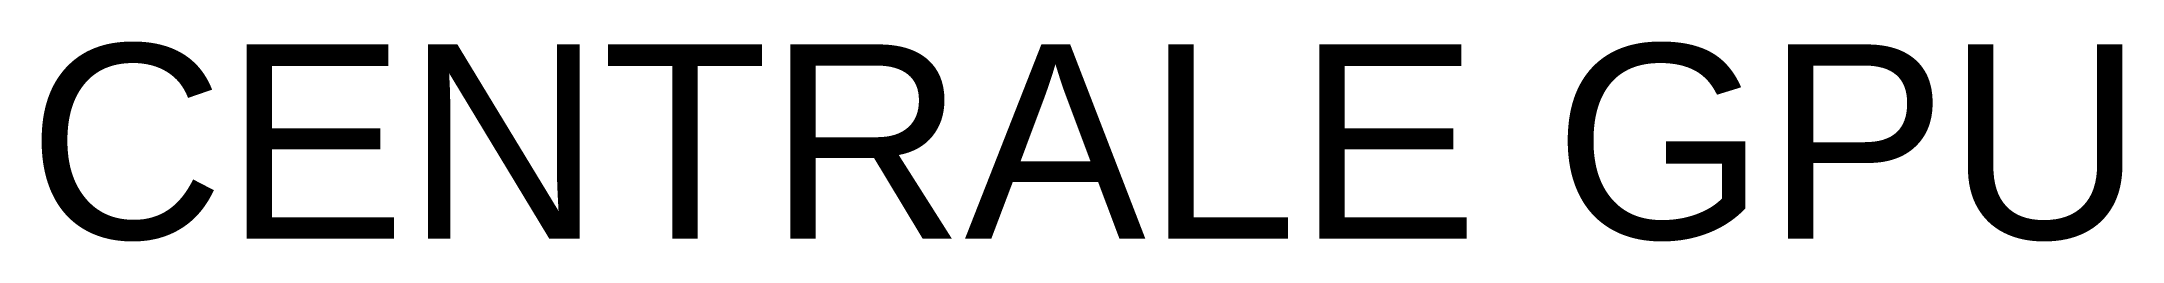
# Model space of a CAD drawing. Header units: metres. Extents: x 11031 to 11352, y -7576 to -7545.
import ezdxf
from ezdxf.enums import TextEntityAlignment as Align

# ---------------------------------------------------------------- set-up
doc = ezdxf.new("R2010")
doc.units = ezdxf.units.M
doc.header["$LTSCALE"] = 0.0125
doc.layers.add('MURI', color=7, linetype='Continuous', lineweight=9)
doc.styles.add('ducale_200', font='arial.ttf', dxfattribs={"height": 1})

msp = doc.modelspace()

# ---------------------------------------------------------------- texts
at = {"layer": 'MURI', "linetype": 'ByBlock', "lineweight": 30, "style": 'ducale_200'}
msp.add_text('CENTRALE GPU', height=30, dxfattribs=at).set_placement((11192.21, -7575.64), align=Align.CENTER)

doc.saveas('drawing.dxf')
